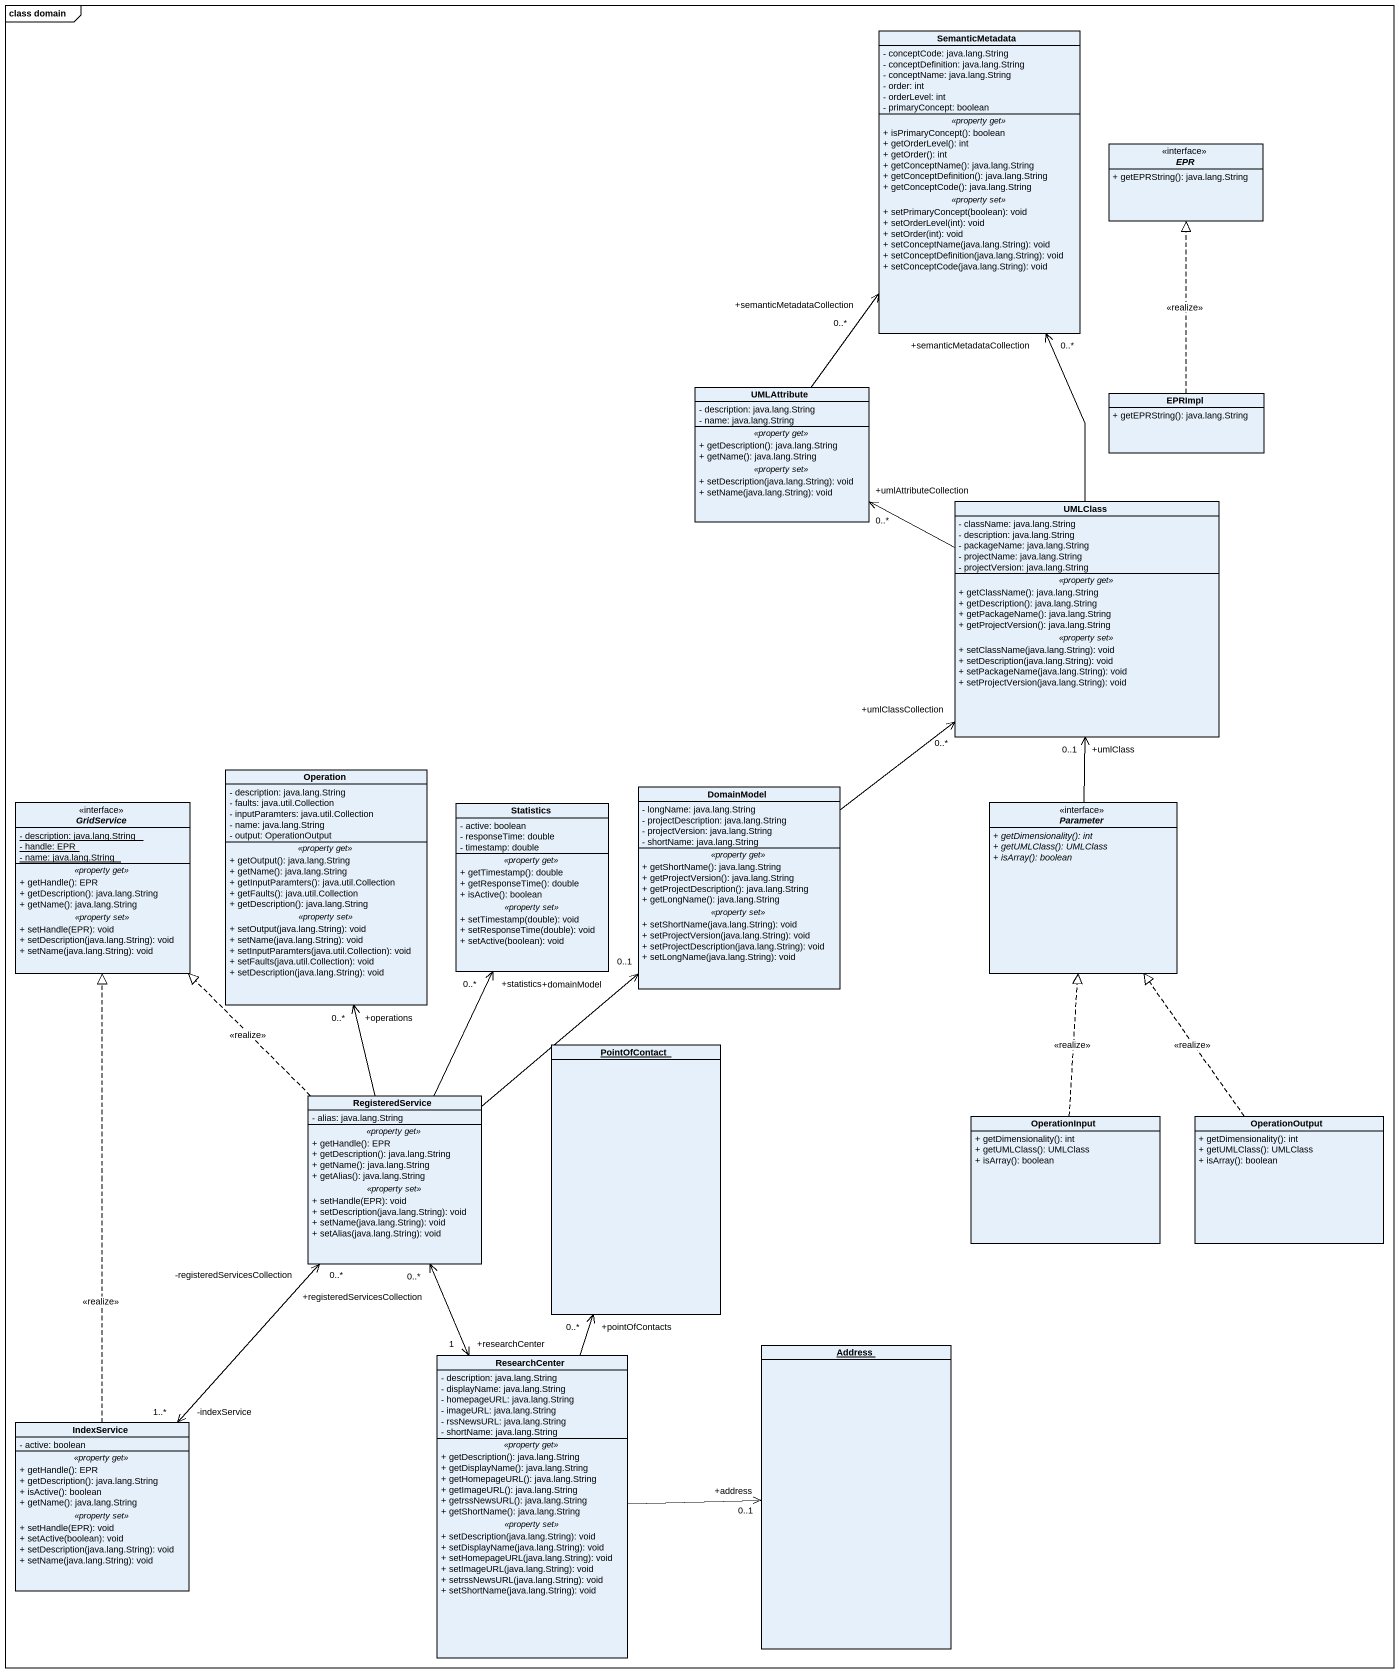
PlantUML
@startuml
mainframe class domain
hide circle
hide empty members
skinparam classAttributeIconSize 0
class SemanticMetadata {
  - conceptCode: java.lang.String
  - conceptDefinition: java.lang.String
  - conceptName: java.lang.String
  - order: int
  - orderLevel: int
  - primaryConcept: boolean
  .. <<property get>> ..
  + isPrimaryConcept(): boolean
  + getOrderLevel(): int
  + getOrder(): int
  + getConceptName(): java.lang.String
  + getConceptDefinition(): java.lang.String
  + getConceptCode(): java.lang.String
  .. <<property set>> ..
  + setPrimaryConcept(boolean): void
  + setOrderLevel(int): void
  + setOrder(int): void
  + setConceptName(java.lang.String): void
  + setConceptDefinition(java.lang.String): void
  + setConceptCode(java.lang.String): void
}
interface EPR <<interface>> {
  + getEPRString(): java.lang.String
}
class UMLAttribute {
  - description: java.lang.String
  - name: java.lang.String
  .. <<property get>> ..
  + getDescription(): java.lang.String
  + getName(): java.lang.String
  .. <<property set>> ..
  + setDescription(java.lang.String): void
  + setName(java.lang.String): void
}
class EPRImpl {
  + getEPRString(): java.lang.String
}
class UMLClass {
  - className: java.lang.String
  - description: java.lang.String
  - packageName: java.lang.String
  - projectName: java.lang.String
  - projectVersion: java.lang.String
  .. <<property get>> ..
  + getClassName(): java.lang.String
  + getDescription(): java.lang.String
  + getPackageName(): java.lang.String
  + getProjectVersion(): java.lang.String
  .. <<property set>> ..
  + setClassName(java.lang.String): void
  + setDescription(java.lang.String): void
  + setPackageName(java.lang.String): void
  + setProjectVersion(java.lang.String): void
}
interface GridService <<interface>> {
  {static} - description: java.lang.String
  {static} - handle: EPR
  {static} - name: java.lang.String
  .. <<property get>> ..
  + getHandle(): EPR
  + getDescription(): java.lang.String
  + getName(): java.lang.String
  .. <<property set>> ..
  + setHandle(EPR): void
  + setDescription(java.lang.String): void
  + setName(java.lang.String): void
}
class Operation {
  - description: java.lang.String
  - faults: java.util.Collection
  - inputParamters: java.util.Collection
  - name: java.lang.String
  - output: OperationOutput
  .. <<property get>> ..
  + getOutput(): java.lang.String
  + getName(): java.lang.String
  + getInputParamters(): java.util.Collection
  + getFaults(): java.util.Collection
  + getDescription(): java.lang.String
  .. <<property set>> ..
  + setOutput(java.lang.String): void
  + setName(java.lang.String): void
  + setInputParamters(java.util.Collection): void
  + setFaults(java.util.Collection): void
  + setDescription(java.lang.String): void
}
class Statistics {
  - active: boolean
  - responseTime: double
  - timestamp: double
  .. <<property get>> ..
  + getTimestamp(): double
  + getResponseTime(): double
  + isActive(): boolean
  .. <<property set>> ..
  + setTimestamp(double): void
  + setResponseTime(double): void
  + setActive(boolean): void
}
class DomainModel {
  - longName: java.lang.String
  - projectDescription: java.lang.String
  - projectVersion: java.lang.String
  - shortName: java.lang.String
  .. <<property get>> ..
  + getShortName(): java.lang.String
  + getProjectVersion(): java.lang.String
  + getProjectDescription(): java.lang.String
  + getLongName(): java.lang.String
  .. <<property set>> ..
  + setShortName(java.lang.String): void
  + setProjectVersion(java.lang.String): void
  + setProjectDescription(java.lang.String): void
  + setLongName(java.lang.String): void
}
interface Parameter <<interface>> {
  {abstract} + getDimensionality(): int
  {abstract} + getUMLClass(): UMLClass
  {abstract} + isArray(): boolean
}
object PointOfContact
class RegisteredService {
  - alias: java.lang.String
  .. <<property get>> ..
  + getHandle(): EPR
  + getDescription(): java.lang.String
  + getName(): java.lang.String
  + getAlias(): java.lang.String
  .. <<property set>> ..
  + setHandle(EPR): void
  + setDescription(java.lang.String): void
  + setName(java.lang.String): void
  + setAlias(java.lang.String): void
}
class OperationInput {
  + getDimensionality(): int
  + getUMLClass(): UMLClass
  + isArray(): boolean
}
class OperationOutput {
  + getDimensionality(): int
  + getUMLClass(): UMLClass
  + isArray(): boolean
}
object Address
class ResearchCenter {
  - description: java.lang.String
  - displayName: java.lang.String
  - homepageURL: java.lang.String
  - imageURL: java.lang.String
  - rssNewsURL: java.lang.String
  - shortName: java.lang.String
  .. <<property get>> ..
  + getDescription(): java.lang.String
  + getDisplayName(): java.lang.String
  + getHomepageURL(): java.lang.String
  + getImageURL(): java.lang.String
  + getrssNewsURL(): java.lang.String
  + getShortName(): java.lang.String
  .. <<property set>> ..
  + setDescription(java.lang.String): void
  + setDisplayName(java.lang.String): void
  + setHomepageURL(java.lang.String): void
  + setImageURL(java.lang.String): void
  + setrssNewsURL(java.lang.String): void
  + setShortName(java.lang.String): void
}
class IndexService {
  - active: boolean
  .. <<property get>> ..
  + getHandle(): EPR
  + getDescription(): java.lang.String
  + isActive(): boolean
  + getName(): java.lang.String
  .. <<property set>> ..
  + setHandle(EPR): void
  + setActive(boolean): void
  + setDescription(java.lang.String): void
  + setName(java.lang.String): void
}
UMLAttribute -up-> "+semanticMetadataCollection\n0..*" SemanticMetadata
EPRImpl .up.|> EPR : <<realize>>
UMLClass -up-> "+semanticMetadataCollection\n0..*" SemanticMetadata
UMLClass -left-> "+umlAttributeCollection\n0..*" UMLAttribute
DomainModel -up-> "+umlClassCollection\n0..*" UMLClass
Parameter -up-> "+umlClass\n0..1" UMLClass
RegisteredService .up.|> GridService : <<realize>>
RegisteredService -up-> "+operations\n0..*" Operation
RegisteredService -up-> "+statistics\n0..*" Statistics
RegisteredService -up-> "+domainModel\n0..1" DomainModel
OperationInput .up.|> Parameter : <<realize>>
OperationOutput .up.|> Parameter : <<realize>>
ResearchCenter -up-> "+pointOfContacts\n0..*" PointOfContact
ResearchCenter "+researchCenter\n1" <-up-> "+registeredServicesCollection\n0..*" RegisteredService
ResearchCenter -right-> "+address\n0..1" Address
IndexService .up.|> GridService : <<realize>>
IndexService "-indexService\n1..*" <-up-> "-registeredServicesCollection\n0..*" RegisteredService
@enduml
